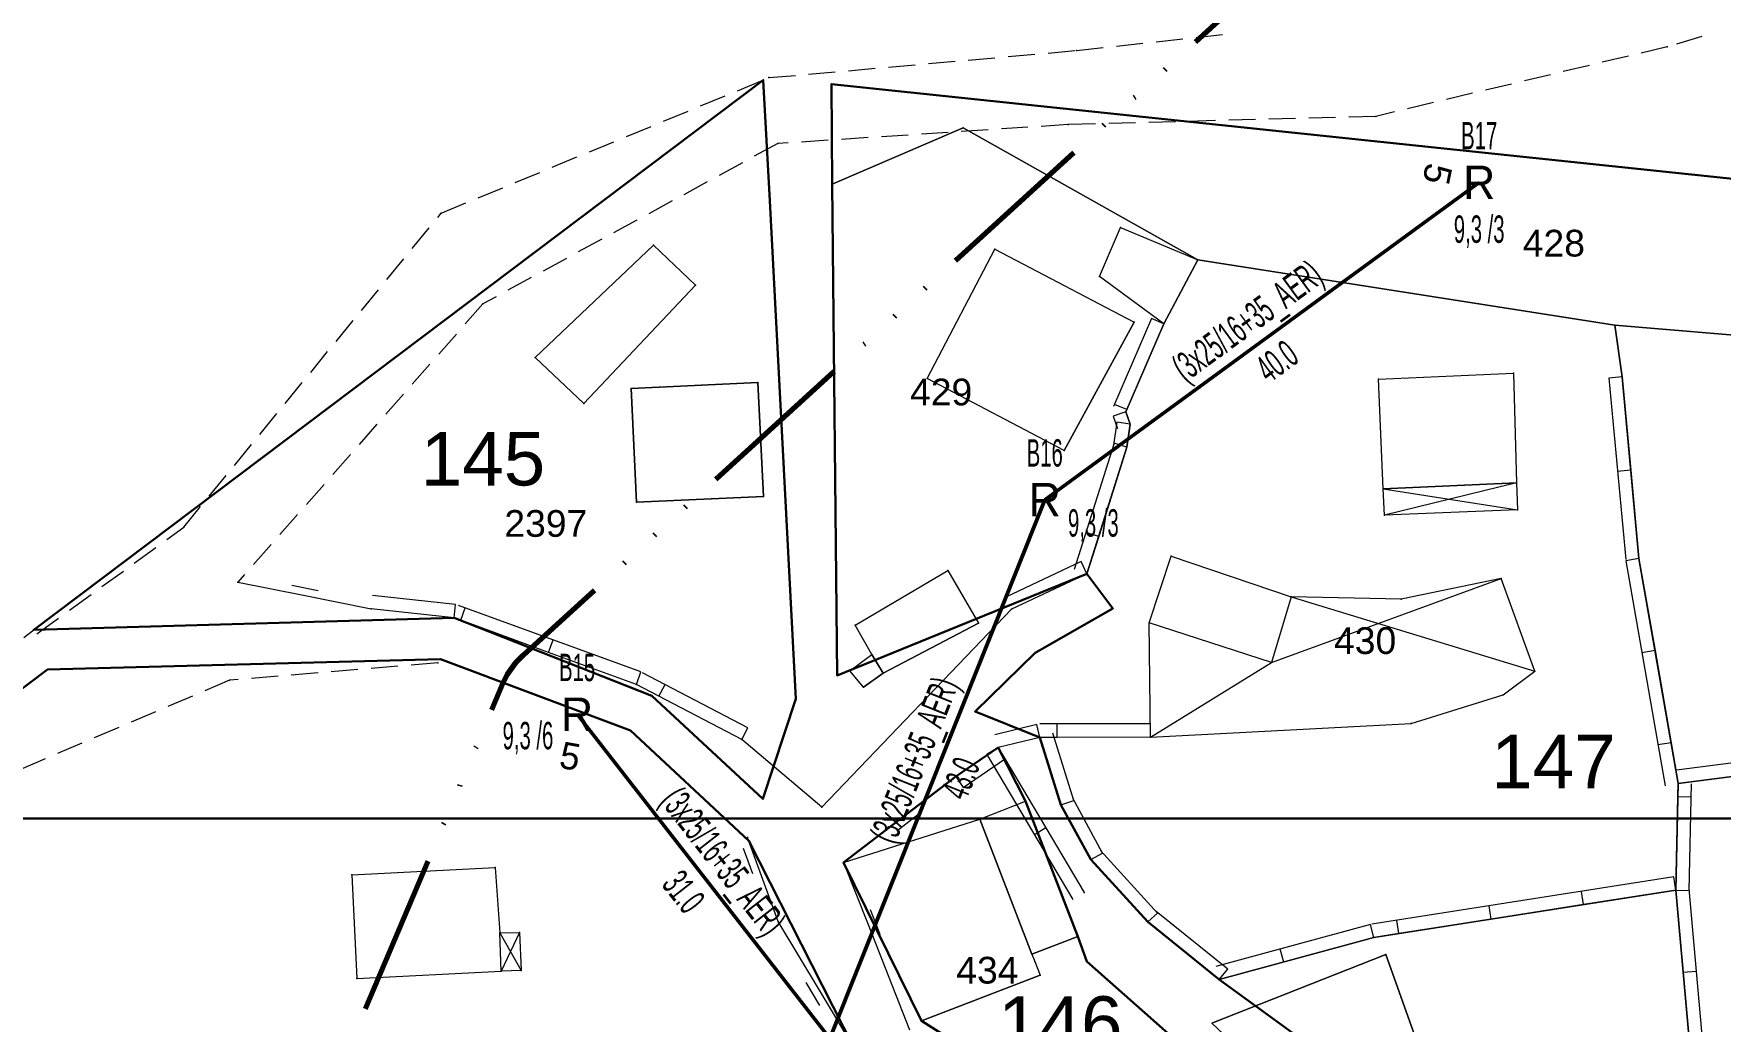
# Model space of a CAD drawing. Header units: millimetres. Extents: x 615240 to 617330, y 4151758 to 4153557.
# Drawn here: x 615449.5 to 615575.8, y 4152642.3 to 4152716.2 of the extents above; entities that cross this region are included whole.
import ezdxf
from ezdxf.enums import TextEntityAlignment as Align
from ezdxf.xclip import XClip

# ---------------------------------------------------------------- set-up
doc = ezdxf.new("R2010")
doc.units = ezdxf.units.MM
doc.header["$XCLIPFRAME"] = 2
doc.linetypes.add('ACAD_ISO14W100', pattern=[24, 12, -3, 0, -3, 0, -3, 0, -3])
for name, color, linetype, lineweight in [('02_ADA_ALN_YENI', 7, 'Continuous', 30), ('02_ADA_NO_YENI', 18, 'Continuous', 0), ('03_PARSEL_ALN_ESKI', 18, 'Continuous', 0), ('03_PARSEL_ALN_YENI', 171, 'Continuous', 0), ('03_PARSEL_NO_ESKI', 5, 'Continuous', 0), ('03_PARSEL_SNR_YENI', 5, 'Continuous', 0), ('04_YAPI_ALN_TSCLSIZ', 18, 'Continuous', 0), ('04_YAPI_SNR_TSCL', 232, 'Continuous', 0), ('04_YAPI_SNR_TSCLSZ', 77, 'Continuous', 0), ('06_DETAY_SNR_KROKI', 4, 'Continuous', 0), ('06_DETAY_SNR_PAFTA', 26, 'Continuous', 0), ('07_SNRTIP_GECERLI', 30, 'Continuous', 0), ('07_SNRTIP_SABIT', 18, 'Continuous', 0), ('DIREK_AG_MEVCUT', 3, 'Continuous', 25), ('HAT_AG_HAVAI_MEVCUT', 82, 'Continuous', 50), ('NOKTA_DETAY_YENI', 171, 'Continuous', 0), ('NOKTA_PARSEL_ESKI', 6, 'Continuous', 0), ('NOKTA_PARSEL_YENI', 30, 'Continuous', 0), ('NOKTA_YAPI_TSCL', 232, 'Continuous', 0), ('NOKTA_YAPI_TSCLSIZ', 77, 'Continuous', 0), ('TRAFO_BOLGE_TUM', 254, 'ACAD_ISO14W100', 70)]:
    doc.layers.add(name, color=color, linetype=linetype, lineweight=lineweight)
doc.layers.add('ANTET', color=7, linetype='Continuous')
doc.styles.add('Direk', font='B_CAD')
doc.styles.get("Standard").update_dxf_attribs({"font": 'Arial'})

# ---------------------------------------------------------------- blocks, each defined once
blk = doc.blocks.new('fggg')
at = {"layer": '02_ADA_ALN_YENI', "color": 252}
for points in [[(615504.6, 4152703.74, 0), (615506.57, 4152666.46, 0), (615504.09, 4152658.97, 0), (615495.77, 4152666.68, 0), (615480.97, 4152672.52, 0), (615449.49, 4152671.63, 0), (615504.12, 4152712.78, 0), (615504.6, 4152703.74, 0)], [(615523.76, 4152658.81, 0), (615527.67, 4152648.67, 0), (615528.34, 4152646.8, 0), (615546.59, 4152630.65, 0), (615536.41, 4152629.38, 0), (615515.96, 4152642.35, 0), (615510.14, 4152654.22, 0), (615518.53, 4152660.65, 0), (615521.71, 4152662.81, 0), (615523.76, 4152658.81, 0)]]:
    blk.add_polyline3d(points, close=True, dxfattribs=at)
for points in [[(615585.2, 4152630.28, 0), (615575.47, 4152626.3, 0), (615567.92, 4152627.55, 0), (615555.18, 4152628.96, 0), (615549.8, 4152637.06, 0), (615538.27, 4152645.45, 0), (615532.91, 4152649.76, 0), (615528.64, 4152654.44, 0), (615526.41, 4152658.54, 0), (615524.84, 4152663.58, 0), (615519.98, 4152665.51, 0), (615524.48, 4152669.9, 0), (615524.48, 4152669.9, 0), (615530.3, 4152673.23, 0), (615528.36, 4152675.83, 0), (615509.65, 4152668.21, 0), (615509.29, 4152704.99, 0), (615509.22, 4152712.48, 0), (615602.85, 4152702.63, 0)], [(615445.9, 4152580.08, 0), (615416.71, 4152626.53, 0), (615409.62, 4152637.83, 0), (615450.53, 4152668.65, 0), (615479.94, 4152669.43, 0), (615494.17, 4152664.08, 0), (615503.05, 4152655.84, 0), (615510.9, 4152640.37, 0), (615514.99, 4152635.88, 0), (615515.64, 4152634.44, 0), (615518.69, 4152630.49, 0), (615518.96, 4152628.11, 0), (615518.24, 4152624.51, 0), (615509.99, 4152617.25, 0), (615507.03, 4152613.75, 0), (615503.08, 4152606.42, 0), (615502.11, 4152602.86, 0), (615500.49, 4152595.98, 0), (615500.98, 4152592.3, 0), (615501.25, 4152590.13, 0), (615507.72, 4152578.45, 0)]]:
    blk.add_polyline3d(points, dxfattribs=at)
at = {"layer": '03_PARSEL_ALN_ESKI', "color": 252}
for p in [(615563.61, 4152700.57), (615517.74, 4152689.43), (615488.23, 4152679.59), (615549.48, 4152670.82), (615521.11, 4152647.03)]:
    blk.add_point(p, dxfattribs=at)
at = {"layer": '03_PARSEL_ALN_YENI', "color": 252}
for points in [[(615504.6, 4152703.74, 0), (615506.57, 4152666.46, 0), (615504.09, 4152658.97, 0), (615495.77, 4152666.68, 0), (615480.97, 4152672.52, 0), (615449.49, 4152671.63, 0), (615504.12, 4152712.78, 0), (615504.6, 4152703.74, 0)], [(615536.67, 4152699.32, 0), (615519.1, 4152709.2, 0), (615509.29, 4152704.99, 0), (615509.22, 4152712.48, 0), (615602.85, 4152702.63, 0), (615614.19, 4152694.8, 0), (615603.62, 4152691.45, 0), (615567.88, 4152694.42, 0), (615536.67, 4152699.32, 0)], [(615509.29, 4152704.99, 0), (615519.1, 4152709.2, 0), (615536.67, 4152699.32, 0), (615534.12, 4152694.53, 0), (615531.27, 4152687.95, 0), (615531.59, 4152687.02, 0), (615531.34, 4152685.3, 0), (615528.36, 4152675.83, 0), (615509.65, 4152668.21, 0), (615509.29, 4152704.99, 0)], [(615536.67, 4152699.32, 0), (615567.88, 4152694.42, 0), (615568.43, 4152690.56, 0), (615569.69, 4152676.97, 0), (615572.64, 4152660.13, 0), (615572.46, 4152652.15, 0), (615549.85, 4152648.6, 0), (615538.27, 4152645.45, 0), (615532.91, 4152649.76, 0), (615528.64, 4152654.44, 0), (615526.41, 4152658.54, 0), (615524.84, 4152663.58, 0), (615519.98, 4152665.51, 0), (615524.48, 4152669.9, 0), (615530.3, 4152673.23, 0), (615528.36, 4152675.83, 0), (615531.34, 4152685.3, 0), (615531.59, 4152687.02, 0), (615531.27, 4152687.95, 0), (615534.12, 4152694.53, 0), (615536.67, 4152699.32, 0)], [(615572.64, 4152660.13, 0), (615569.69, 4152676.97, 0), (615568.43, 4152690.56, 0), (615567.88, 4152694.42, 0), (615603.62, 4152691.45, 0), (615614.19, 4152694.8, 0), (615621.47, 4152689.77, 0), (615621.75, 4152674.85, 0), (615617.63, 4152669.97, 0), (615614.59, 4152666.39, 0), (615612.54, 4152663.24, 0), (615597.01, 4152663.19, 0), (615585.97, 4152661.84, 0), (615572.64, 4152660.13, 0)], [(615480.98, 4152602.88, 0), (615462.17, 4152620.82, 0), (615438.31, 4152629.65, 0), (615416.71, 4152626.53, 0), (615409.62, 4152637.83, 0), (615450.53, 4152668.65, 0), (615479.94, 4152669.43, 0), (615494.17, 4152664.08, 0), (615503.05, 4152655.84, 0), (615510.9, 4152640.37, 0), (615514.99, 4152635.88, 0), (615515.64, 4152634.44, 0), (615518.69, 4152630.49, 0), (615518.96, 4152628.11, 0), (615518.24, 4152624.51, 0), (615509.99, 4152617.25, 0), (615507.03, 4152613.75, 0), (615503.08, 4152606.42, 0), (615502.11, 4152602.86, 0), (615480.98, 4152602.88, 0)], [(615521.71, 4152662.81, 0), (615523.76, 4152658.81, 0), (615527.67, 4152648.67, 0), (615528.34, 4152646.8, 0), (615546.59, 4152630.65, 0), (615536.41, 4152629.38, 0), (615515.96, 4152642.35, 0), (615510.14, 4152654.22, 0), (615518.53, 4152660.65, 0), (615521.71, 4152662.81, 0)], [(615585.97, 4152661.84, 0), (615597.01, 4152663.19, 0), (615612.54, 4152663.24, 0), (615605.12, 4152641.38, 0), (615602.57, 4152637.53, 0), (615591.96, 4152635.16, 0), (615585.2, 4152630.28, 0), (615575.47, 4152626.3, 0), (615573.64, 4152639.03, 0), (615572.46, 4152652.15, 0), (615572.64, 4152660.13, 0), (615585.97, 4152661.84, 0)], [(615572.46, 4152652.15, 0), (615573.64, 4152639.03, 0), (615575.47, 4152626.3, 0), (615567.92, 4152627.55, 0), (615555.18, 4152628.96, 0), (615549.8, 4152637.06, 0), (615538.27, 4152645.45, 0), (615549.85, 4152648.6, 0), (615572.46, 4152652.15, 0)]]:
    blk.add_polyline3d(points, close=True, dxfattribs=at)
at = {"layer": '03_PARSEL_SNR_YENI', "color": 252}
for p, q in [((615533.2, 4152694.93, 0.95), (615530.35, 4152688.34, 0.95)), ((615534.12, 4152694.53, 0.95), (615531.34, 4152688.11, 0.95)), ((615534.12, 4152694.53, 0.95), (615533.2, 4152694.93, 0.95)), ((615568.43, 4152690.56, 0.95), (615567.43, 4152690.46, 0.95)), ((615567.43, 4152690.46, 0.95), (615568.7, 4152676.88, 0.95)), ((615568.43, 4152690.56, 0.95), (615569.08, 4152683.59, 0.95)), ((615531.27, 4152687.95, 0.95), (615530.32, 4152687.63, 0.95)), ((615531.34, 4152688.11, 0.95), (615530.42, 4152688.5, 0.95)), ((615531.34, 4152688.11, 0.95), (615531.27, 4152687.95, 0.95)), ((615531.27, 4152687.95, 0.95), (615531.59, 4152687.02, 0.95)), ((615530.32, 4152687.63, 0.95), (615530.64, 4152686.7, 0.95)), ((615530.6, 4152687.16, 0.95), (615530.35, 4152685.44, 0.95)), ((615531.59, 4152687.02, 0.95), (615530.6, 4152687.16, 0.95)), ((615531.59, 4152687.02, 0.95), (615531.34, 4152685.3, 0.95)), ((615530.39, 4152685.6, 0.95), (615527.41, 4152676.14, 0.95)), ((615531.34, 4152685.3, 0.95), (615529.24, 4152678.62, 0.95)), ((615531.34, 4152685.3, 0.95), (615530.39, 4152685.6, 0.95)), ((615569.08, 4152683.59, 0.95), (615568.08, 4152683.49, 0.95)), ((615569.08, 4152683.59, 0.95), (615569.69, 4152676.97, 0.95)), ((615529.24, 4152678.62, 0.95), (615528.28, 4152678.92, 0.95)), ((615529.24, 4152678.62, 0.95), (615528.36, 4152675.83, 0.95)), ((615569.69, 4152676.97, 0.95), (615568.71, 4152676.8, 0.95)), ((615568.71, 4152676.8, 0.95), (615571.65, 4152659.96, 0.95)), ((615569.69, 4152676.97, 0.95), (615570.9, 4152670.07, 0.95)), ((615570.9, 4152670.07, 0.95), (615569.91, 4152669.9, 0.95)), ((615570.9, 4152670.07, 0.95), (615572.1, 4152663.18, 0.95)), ((615527.37, 4152658.84, 0.95), (615525.8, 4152663.88, 0.95)), ((615518.53, 4152660.65, 0.95), (615521.71, 4152662.81, 0.95)), ((615526.41, 4152658.54, 0.95), (615524.84, 4152663.58, 0.95)), ((615572.1, 4152663.18, 0.95), (615571.12, 4152663.01, 0.95)), ((615572.1, 4152663.18, 0.95), (615572.64, 4152660.13, 0.95)), ((615585.84, 4152662.83, 0.95), (615572.51, 4152661.13, 0.95)), ((615519.09, 4152659.82, 0.95), (615522.27, 4152661.99, 0.95)), ((615518.53, 4152660.65, 0.95), (615514.56, 4152657.61, 0.95)), ((615518.53, 4152660.65, 0.95), (615519.09, 4152659.82, 0.95)), ((615572.61, 4152659.14, 0.95), (615572.64, 4152660.13, 0.95)), ((615579.03, 4152660.95, 0.95), (615572.64, 4152660.13, 0.95)), ((615573.46, 4152652.12, 0.95), (615573.64, 4152660.11, 0.95)), ((615526.41, 4152658.54, 0.95), (615527.37, 4152658.84, 0.95)), ((615529.52, 4152654.92, 0.95), (615527.29, 4152659.02, 0.95)), ((615572.46, 4152652.15, 0.95), (615572.61, 4152659.14, 0.95)), ((615572.61, 4152659.14, 0.95), (615573.61, 4152659.12, 0.95)), ((615514.56, 4152657.61, 0.95), (615510.14, 4152654.22, 0.95)), ((615515.7, 4152657.77, 0.95), (615514.11, 4152656.55, 0.95)), ((615528.64, 4152654.44, 0.95), (615526.41, 4152658.54, 0.95)), ((615528.64, 4152654.44, 0.95), (615529.52, 4152654.92, 0.95)), ((615533.65, 4152650.43, 0.95), (615529.38, 4152655.12, 0.95)), ((615532.91, 4152649.76, 0.95), (615528.64, 4152654.44, 0.95)), ((615572.3, 4152653.13, 0.95), (615549.69, 4152649.59, 0.95)), ((615572.46, 4152652.15, 0.95), (615572.3, 4152653.13, 0.95)), ((615565.54, 4152651.06, 0.95), (615565.39, 4152652.05, 0.95)), ((615572.46, 4152652.15, 0.95), (615565.54, 4152651.06, 0.95)), ((615573.01, 4152646, 0.95), (615572.46, 4152652.15, 0.95)), ((615572.46, 4152652.15, 0.95), (615573.46, 4152652.12, 0.95)), ((615574.63, 4152639.12, 0.95), (615573.45, 4152652.24, 0.95)), ((615532.91, 4152649.76, 0.95), (615533.65, 4152650.43, 0.95)), ((615538.9, 4152646.23, 0.95), (615533.54, 4152650.54, 0.95)), ((615551.71, 4152648.89, 0.95), (615551.56, 4152649.88, 0.95)), ((615558.63, 4152649.98, 0.95), (615551.71, 4152648.89, 0.95)), ((615558.63, 4152649.98, 0.95), (615558.47, 4152650.97, 0.95)), ((615565.54, 4152651.06, 0.95), (615558.63, 4152649.98, 0.95)), ((615538.27, 4152645.45, 0.95), (615532.91, 4152649.76, 0.95)), ((615549.58, 4152649.57, 0.95), (615538.01, 4152646.42, 0.95)), ((615549.85, 4152648.6, 0.95), (615549.58, 4152649.57, 0.95)), ((615551.71, 4152648.89, 0.95), (615549.85, 4152648.6, 0.95)), ((615543.09, 4152646.76, 0.95), (615542.83, 4152647.73, 0.95)), ((615549.85, 4152648.6, 0.95), (615543.09, 4152646.76, 0.95)), ((615543.09, 4152646.76, 0.95), (615538.27, 4152645.45, 0.95)), ((615538.27, 4152645.45, 0.95), (615538.9, 4152646.23, 0.95)), ((615573.01, 4152646, 0.95), (615574.01, 4152646.09, 0.95)), ((615573.64, 4152639.03, 0.95), (615573.01, 4152646, 0.95))]:
    blk.add_line(p, q, dxfattribs=at)
for p in [(615534.12, 4152694.53, 672.72), (615568.43, 4152690.56, 672.88), (615531.27, 4152687.95, 671.19), (615531.27, 4152687.95, 671.19), (615531.59, 4152687.02, 670.93), (615531.59, 4152687.02, 670.93), (615531.34, 4152685.3, 670.65), (615531.34, 4152685.3, 670.65), (615569.69, 4152676.97, 669.41), (615569.69, 4152676.97, 669.41), (615528.36, 4152675.83, 669.5), (615521.71, 4152662.81, 666.91), (615524.84, 4152663.58, 666.06), (615518.53, 4152660.65, 663.17), (615518.53, 4152660.65, 667.69), (615572.64, 4152660.13, 664.29), (615572.64, 4152660.13, 664.29), (615572.64, 4152660.13, 664.29), (615526.41, 4152658.54, 664.9), (615526.41, 4152658.54, 664.9), (615510.14, 4152654.22, 667.43), (615528.64, 4152654.44, 663.43), (615528.64, 4152654.44, 663.43), (615572.46, 4152652.15, 661.47), (615572.46, 4152652.15, 661.47), (615572.46, 4152652.15, 661.47), (615532.91, 4152649.76, 663.38), (615532.91, 4152649.76, 663.38), (615549.85, 4152648.6, 663.34), (615549.85, 4152648.6, 663.34), (615538.27, 4152645.45, 662.84), (615538.27, 4152645.45, 662.84)]:
    blk.add_point(p, dxfattribs=at)
at = {"layer": '04_YAPI_ALN_TSCLSIZ', "color": 252}
for points in [[(615529.3, 4152698.07, 0), (615530.87, 4152701.74, 0), (615536.67, 4152699.32, 0), (615534.12, 4152694.53, 0), (615529.3, 4152698.07, 0)], [(615499.05, 4152697.43, 0), (615490.68, 4152688.56, 0), (615487.03, 4152692.01, 0), (615495.89, 4152700.42, 0), (615499.05, 4152697.43, 0)], [(615526.66, 4152685.06, 0), (615516.39, 4152690.45, 0), (615521.47, 4152700.13, 0), (615531.9, 4152694.66, 0), (615526.66, 4152685.06, 0)], [(615550.18, 4152690.4, 0), (615560.3, 4152690.85, 0), (615560.52, 4152682.62, 0), (615550.55, 4152682.17, 0), (615550.18, 4152690.4, 0)], [(615503.72, 4152690.13, 0), (615504.13, 4152681.6, 0), (615494.62, 4152681.19, 0), (615494.22, 4152689.68, 0), (615503.72, 4152690.13, 0)], [(615542.19, 4152669.18, 0), (615533.01, 4152672.14, 0), (615534.66, 4152677.15, 0), (615543.64, 4152674.1, 0), (615542.19, 4152669.18, 0)], [(615520.25, 4152672.13, 0), (615513.1, 4152668.38, 0), (615512.26, 4152669.79, 0), (615510.99, 4152671.98, 0), (615517.95, 4152676.06, 0), (615520.25, 4152672.13, 0)], [(615510.61, 4152668.55, 0), (615512.26, 4152669.79, 0), (615513.1, 4152668.38, 0), (615511.62, 4152667.34, 0), (615510.61, 4152668.55, 0)], [(615523.76, 4152658.81, 0), (615527.67, 4152648.67, 0), (615524.24, 4152647.35, 0), (615520.33, 4152657.46, 0), (615523.76, 4152658.81, 0)], [(615520.33, 4152657.46, 0), (615524.24, 4152647.35, 0), (615524.45, 4152646.81, 0), (615524.86, 4152645.79, 0), (615515.96, 4152642.35, 0), (615510.14, 4152654.22, 0), (615520.33, 4152657.46, 0)], [(615550.73, 4152647.32, 0), (615553.17, 4152640.53, 0), (615544.02, 4152636.23, 0), (615537.7, 4152642.19, 0), (615550.73, 4152647.32, 0)]]:
    blk.add_polyline3d(points, close=True, dxfattribs=at)
at = {"layer": '04_YAPI_SNR_TSCL', "color": 252}
for p, q in [((615473.3, 4152653.3, 667.66), (615484.04, 4152653.83, 668.26)), ((615484.04, 4152653.83, 668.26), (615484.39, 4152648.94, 667.54)), ((615473.3, 4152653.3, 667.66), (615473.68, 4152645.53, 665.34)), ((615484.5, 4152646.07, 665.43), (615484.39, 4152648.94, 667.54)), ((615473.68, 4152645.53, 665.34), (615484.5, 4152646.07, 665.43))]:
    blk.add_line(p, q, dxfattribs=at)
at = {"layer": '04_YAPI_SNR_TSCLSZ', "color": 252}
for p, q in [((615529.3, 4152698.07, 672.37), (615530.87, 4152701.74, 675.76)), ((615530.87, 4152701.74, 675.76), (615536.67, 4152699.32, 675.4)), ((615487.03, 4152692.01, 675.37), (615495.89, 4152700.42, 680.17)), ((615499.05, 4152697.43, 669.74), (615495.89, 4152700.42, 680.17)), ((615516.39, 4152690.45, 672.79), (615521.47, 4152700.13, 669.51)), ((615521.47, 4152700.13, 669.51), (615531.9, 4152694.66, 672.43)), ((615536.67, 4152699.32, 675.4), (615534.12, 4152694.53, 672.23)), ((615534.12, 4152694.53, 672.23), (615529.3, 4152698.07, 672.37)), ((615490.68, 4152688.56, 675.46), (615499.05, 4152697.43, 669.74)), ((615526.66, 4152685.06, 671.89), (615531.9, 4152694.66, 672.43)), ((615487.03, 4152692.01, 675.37), (615490.68, 4152688.56, 675.46)), ((615526.66, 4152685.06, 671.89), (615516.39, 4152690.45, 672.79)), ((615550.18, 4152690.4, 668.35), (615560.3, 4152690.85, 676.84)), ((615550.55, 4152682.17, 676.48), (615550.18, 4152690.4, 668.35)), ((615560.3, 4152690.85, 676.84), (615560.52, 4152682.62, 675.55)), ((615503.72, 4152690.13, 673.1), (615494.22, 4152689.68, 669.4)), ((615494.22, 4152689.68, 669.4), (615494.62, 4152681.19, 673.59)), ((615504.13, 4152681.6, 673.55), (615503.72, 4152690.13, 673.1)), ((615494.62, 4152681.19, 673.59), (615504.13, 4152681.6, 673.55)), ((615550.55, 4152682.17, 676.48), (615560.52, 4152682.62, 675.55)), ((615550.55, 4152682.17, 676.48), (615560.6, 4152680.62, 675.11)), ((615550.63, 4152680.22, 676.08), (615550.55, 4152682.17, 676.48)), ((615560.52, 4152682.62, 675.55), (615550.63, 4152680.22, 676.08)), ((615560.52, 4152682.62, 675.55), (615560.6, 4152680.62, 675.11)), ((615560.6, 4152680.62, 675.11), (615550.63, 4152680.22, 676.08)), ((615533.01, 4152672.14, 670.39), (615534.66, 4152677.15, 672.06)), ((615534.66, 4152677.15, 672.06), (615543.64, 4152674.1, 671.4)), ((615510.99, 4152671.98, 669.91), (615517.95, 4152676.06, 667.71)), ((615517.95, 4152676.06, 667.71), (615520.25, 4152672.13, 670.4)), ((615542.19, 4152669.18, 669.29), (615559.38, 4152675.47, 672.44)), ((615559.38, 4152675.47, 672.44), (615551.88, 4152673.92, 672.79)), ((615561.89, 4152668.53, 666.6), (615559.38, 4152675.47, 672.44)), ((615543.64, 4152674.1, 671.4), (615542.19, 4152669.18, 669.29)), ((615551.88, 4152673.92, 672.79), (615543.64, 4152674.1, 671.4)), ((615543.64, 4152674.1, 671.4), (615561.89, 4152668.53, 666.6)), ((615512.26, 4152669.79, 670.03), (615510.99, 4152671.98, 669.91)), ((615513.1, 4152668.38, 669.1), (615520.25, 4152672.13, 670.4)), ((615542.19, 4152669.18, 669.29), (615533.01, 4152672.14, 670.39)), ((615533.12, 4152663.6, 666.4), (615533.01, 4152672.14, 670.39)), ((615510.61, 4152668.55, 668.86), (615512.26, 4152669.79, 670.03)), ((615512.26, 4152669.79, 670.03), (615513.1, 4152668.38, 669.1)), ((615533.12, 4152663.6, 666.4), (615542.19, 4152669.18, 669.29)), ((615511.62, 4152667.34, 669.17), (615510.61, 4152668.55, 668.86)), ((615511.62, 4152667.34, 669.17), (615513.1, 4152668.38, 669.1)), ((615559.53, 4152666.75, 666.56), (615561.89, 4152668.53, 666.6)), ((615552.64, 4152664.62, 668.64), (615559.53, 4152666.75, 666.56)), ((615533.12, 4152663.6, 666.4), (615552.64, 4152664.62, 668.64)), ((615520.33, 4152657.46, 669.3), (615523.76, 4152658.81, 667.17)), ((615527.67, 4152648.67, 664.25), (615523.76, 4152658.81, 667.17)), ((615510.14, 4152654.22, 667.43), (615520.33, 4152657.46, 669.3)), ((615520.33, 4152657.46, 669.3), (615524.24, 4152647.35, 666.58)), ((615515.96, 4152642.35, 665.26), (615510.14, 4152654.22, 667.43)), ((615484.39, 4152648.94, 667.54), (615485.86, 4152648.97, 666.01)), ((615484.39, 4152648.94, 667.54), (615485.98, 4152646.13, 665.99)), ((615485.86, 4152648.97, 666.01), (615484.5, 4152646.07, 665.43)), ((615485.86, 4152648.97, 666.01), (615485.98, 4152646.13, 665.99)), ((615524.24, 4152647.35, 666.58), (615527.67, 4152648.67, 664.25)), ((615524.24, 4152647.35, 666.58), (615524.45, 4152646.81, 665.08)), ((615485.98, 4152646.13, 665.99), (615484.5, 4152646.07, 665.43)), ((615524.45, 4152646.81, 665.08), (615524.86, 4152645.79, 668.24)), ((615550.73, 4152647.32, 661.98), (615537.7, 4152642.19, 663.02)), ((615553.17, 4152640.53, 660.69), (615550.73, 4152647.32, 661.98)), ((615515.96, 4152642.35, 665.26), (615524.86, 4152645.79, 668.24))]:
    blk.add_line(p, q, dxfattribs=at)
at = {"layer": '06_DETAY_SNR_KROKI', "color": 252}
for p, q in [((615527.93, 4152676.74, 0.95), (615522.28, 4152674.07, 0.95)), ((615528.36, 4152675.83, 0.95), (615527.93, 4152676.74, 0.95)), ((615464.78, 4152675.19, 0.95), (615469.68, 4152674.21, 0.95)), ((615528.36, 4152675.83, 0.95), (615522.71, 4152673.17, 0.95)), ((615468.81, 4152674.96, 0.95), (615470.78, 4152674.57, 0.95)), ((615469.68, 4152674.21, 0.95), (615474.76, 4152673.2, 0.95)), ((615481.08, 4152673.52, 0.95), (615474.87, 4152674.2, 0.95)), ((615480.97, 4152672.52, 0.95), (615474.76, 4152673.2, 0.95)), ((615480.97, 4152672.52, 0.95), (615481.08, 4152673.52, 0.95)), ((615494.96, 4152668.48, 0.95), (615481.31, 4152673.46, 0.95)), ((615481.47, 4152672.34, 0.95), (615481.81, 4152673.28, 0.95)), ((615522.71, 4152673.17, 669.05), (615508.51, 4152658.36, 669.81)), ((615481.47, 4152672.34, 0.95), (615480.97, 4152672.52, 0.95)), ((615488.04, 4152669.94, 0.95), (615481.47, 4152672.34, 0.95)), ((615488.04, 4152669.94, 0.95), (615488.39, 4152670.88, 0.95)), ((615494.62, 4152667.54, 0.95), (615488.04, 4152669.94, 0.95)), ((615494.62, 4152667.54, 0.95), (615494.96, 4152668.48, 0.95)), ((615502.97, 4152664.3, 0.95), (615495.08, 4152668.42, 0.95)), ((615496.31, 4152666.66, 0.95), (615494.62, 4152667.54, 0.95)), ((615496.31, 4152666.66, 0.95), (615496.77, 4152667.54, 0.95)), ((615502.51, 4152663.41, 0.95), (615496.31, 4152666.66, 0.95)), ((615502.51, 4152663.41, 0.95), (615502.97, 4152664.3, 0.95)), ((615524.61, 4152664.55, 0.95), (615521.47, 4152663.78, 0.95)), ((615524.84, 4152663.58, 0.95), (615524.61, 4152664.55, 0.95)), ((615533.12, 4152664.6, 0.95), (615524.84, 4152664.58, 0.95)), ((615526.12, 4152663.58, 0.95), (615526.12, 4152664.58, 0.95)), ((615533.12, 4152663.6, 0.95), (615533.12, 4152664.6, 0.95)), ((615508.51, 4152658.36, 669.05), (615502.51, 4152663.41, 669.81)), ((615521.71, 4152662.81, 0.95), (615520.85, 4152662.3, 0.95)), ((615524.84, 4152663.58, 0.95), (615521.71, 4152662.81, 0.95)), ((615521.71, 4152662.81, 0.95), (615525.28, 4152656.8, 0.95)), ((615526.12, 4152663.58, 0.95), (615524.84, 4152663.58, 0.95)), ((615533.12, 4152663.6, 0.95), (615526.12, 4152663.58, 0.95)), ((615520.85, 4152662.3, 0.95), (615527.3, 4152651.44, 0.95)), ((615525.28, 4152656.8, 0.95), (615524.42, 4152656.28, 0.95)), ((615525.28, 4152656.8, 0.95), (615528.16, 4152651.96, 0.95)), ((615503.34, 4152653.37, 0.95), (615502.65, 4152655.25, 0.95)), ((615503.52, 4152654.5, 0.95), (615502.95, 4152656.09, 0.95)), ((615505.23, 4152649.8, 0.95), (615503.52, 4152654.5, 0.95)), ((615510.14, 4152654.22, 0.95), (615511.97, 4152649.56, 0.95)), ((615512.13, 4152650.7, 0.95), (615512.86, 4152648.84, 0.95)), ((615508.32, 4152644.65, 0.95), (615505.23, 4152649.8, 0.95)), ((615511.97, 4152649.56, 0.95), (615515.06, 4152641.69, 0.95)), ((615508.36, 4152643.51, 0.95), (615507.33, 4152645.22, 0.95)), ((615510.9, 4152640.37, 0.95), (615508.32, 4152644.65, 0.95))]:
    blk.add_line(p, q, dxfattribs=at)
for p in [(615464.78, 4152675.19, 675.98), (615528.36, 4152675.83, 669.5), (615474.76, 4152673.2, 674.76), (615474.76, 4152673.2, 674.76), (615522.71, 4152673.17, 669.05), (615480.97, 4152672.52, 673.84), (615480.97, 4152672.52, 673.84), (615494.62, 4152667.54, 671.81), (615494.62, 4152667.54, 671.81), (615502.51, 4152663.41, 669.81), (615521.71, 4152662.81, 666.91), (615521.71, 4152662.81, 666.91), (615524.84, 4152663.58, 666.06), (615524.84, 4152663.58, 666.06), (615533.12, 4152663.6, 667.37), (615502.95, 4152656.09, 669.83), (615510.14, 4152654.22, 667.43), (615528.16, 4152651.96, 663.17), (615505.23, 4152649.8, 667.42), (615505.23, 4152649.8, 667.42)]:
    blk.add_point(p, dxfattribs=at)
at = {"layer": '06_DETAY_SNR_PAFTA', "color": 252}
for p, q in [((615533.55, 4152715.64, 0.95), (615535.53, 4152715.86, 0.95)), ((615536.53, 4152715.97, 0.95), (615538.52, 4152716.19, 0.95)), ((615574.41, 4152716.05, 0.95), (615572.5, 4152715.47, 0.95)), ((615519.47, 4152714.27, 0.95), (615521.47, 4152714.45, 0.95)), ((615522.46, 4152714.54, 0.95), (615524.46, 4152714.71, 0.95)), ((615525.45, 4152714.8, 0.95), (615527.44, 4152714.98, 0.95)), ((615527.58, 4152714.99, 0.95), (615529.57, 4152715.21, 0.95)), ((615530.56, 4152715.32, 0.95), (615532.55, 4152715.54, 0.95)), ((615568.9, 4152714.57, 0.95), (615566.95, 4152714.11, 0.95)), ((615571.82, 4152715.27, 0.95), (615569.87, 4152714.8, 0.95)), ((615504.53, 4152712.96, 0.95), (615506.53, 4152713.13, 0.95)), ((615507.52, 4152713.22, 0.95), (615509.51, 4152713.4, 0.95)), ((615510.51, 4152713.48, 0.95), (615512.5, 4152713.66, 0.95)), ((615513.5, 4152713.75, 0.95), (615515.49, 4152713.92, 0.95)), ((615516.49, 4152714.01, 0.95), (615518.48, 4152714.19, 0.95)), ((615563.06, 4152713.18, 0.95), (615561.12, 4152712.71, 0.95)), ((615565.98, 4152713.87, 0.95), (615564.03, 4152713.41, 0.95)), ((615502.18, 4152711.98, 0.95), (615504.03, 4152712.75, 0.95)), ((615557.23, 4152711.79, 0.95), (615555.28, 4152711.32, 0.95)), ((615560.14, 4152712.48, 0.95), (615558.2, 4152712.02, 0.95)), ((615499.41, 4152710.84, 0.95), (615501.26, 4152711.6, 0.95)), ((615554.31, 4152711.09, 0.95), (615552.36, 4152710.63, 0.95)), ((615493.87, 4152708.55, 0.95), (615495.72, 4152709.31, 0.95)), ((615496.64, 4152709.69, 0.95), (615498.49, 4152710.46, 0.95)), ((615523.94, 4152709.25, 0.95), (615521.95, 4152709.12, 0.95)), ((615526.94, 4152709.44, 0.95), (615524.94, 4152709.31, 0.95)), ((615528.99, 4152709.5, 0.95), (615526.99, 4152709.44, 0.95)), ((615531.99, 4152709.58, 0.95), (615529.99, 4152709.52, 0.95)), ((615534.99, 4152709.66, 0.95), (615532.99, 4152709.6, 0.95)), ((615537.98, 4152709.74, 0.95), (615535.99, 4152709.68, 0.95)), ((615540.98, 4152709.82, 0.95), (615538.98, 4152709.77, 0.95)), ((615543.98, 4152709.9, 0.95), (615541.98, 4152709.85, 0.95)), ((615546.98, 4152709.98, 0.95), (615544.98, 4152709.93, 0.95)), ((615549.98, 4152710.06, 0.95), (615547.98, 4152710.01, 0.95)), ((615551.39, 4152710.4, 0.95), (615549.98, 4152710.06, 0.95)), ((615491.1, 4152707.4, 0.95), (615492.94, 4152708.16, 0.95)), ((615505.2, 4152708.03, 0.95), (615503.45, 4152707.07, 0.95)), ((615505.98, 4152708.08, 0.95), (615505.2, 4152708.03, 0.95)), ((615508.98, 4152708.27, 0.95), (615506.98, 4152708.14, 0.95)), ((615511.97, 4152708.47, 0.95), (615509.97, 4152708.34, 0.95)), ((615514.96, 4152708.66, 0.95), (615512.97, 4152708.53, 0.95)), ((615517.96, 4152708.86, 0.95), (615515.96, 4152708.73, 0.95)), ((615520.95, 4152709.05, 0.95), (615518.95, 4152708.92, 0.95)), ((615488.32, 4152706.25, 0.95), (615490.17, 4152707.02, 0.95)), ((615485.55, 4152705.11, 0.95), (615487.4, 4152705.87, 0.95)), ((615502.57, 4152706.59, 0.95), (615500.81, 4152705.64, 0.95)), ((615482.78, 4152703.96, 0.95), (615484.63, 4152704.72, 0.95)), ((615499.93, 4152705.16, 0.95), (615498.17, 4152704.2, 0.95)), ((615480.01, 4152702.81, 0.95), (615481.85, 4152703.58, 0.95)), ((615497.3, 4152703.73, 0.95), (615495.54, 4152702.77, 0.95)), ((615477.84, 4152700.18, 0.95), (615479.11, 4152701.72, 0.95)), ((615479.75, 4152702.5, 0.95), (615480.01, 4152702.81, 0.95)), ((615494.66, 4152702.29, 0.95), (615492.9, 4152701.34, 0.95)), ((615492.02, 4152700.86, 0.95), (615490.27, 4152699.91, 0.95)), ((615475.94, 4152697.86, 0.95), (615477.21, 4152699.4, 0.95)), ((615489.39, 4152699.43, 0.95), (615487.63, 4152698.47, 0.95)), ((615486.75, 4152697.99, 0.95), (615485, 4152697.04, 0.95)), ((615474.04, 4152695.54, 0.95), (615475.31, 4152697.08, 0.95)), ((615483.12, 4152696.02, 0.95), (615481.8, 4152694.52, 0.95)), ((615484.12, 4152696.56, 0.95), (615483.12, 4152696.02, 0.95)), ((615472.14, 4152693.22, 0.95), (615473.41, 4152694.77, 0.95)), ((615481.14, 4152693.77, 0.95), (615479.82, 4152692.27, 0.95)), ((615470.24, 4152690.9, 0.95), (615471.5, 4152692.45, 0.95)), ((615479.16, 4152691.52, 0.95), (615477.84, 4152690.02, 0.95)), ((615468.33, 4152688.58, 0.95), (615469.6, 4152690.13, 0.95)), ((615477.18, 4152689.27, 0.95), (615475.86, 4152687.77, 0.95)), ((615466.43, 4152686.26, 0.95), (615467.7, 4152687.81, 0.95)), ((615475.19, 4152687.02, 0.95), (615473.87, 4152685.51, 0.95)), ((615464.53, 4152683.94, 0.95), (615465.8, 4152685.49, 0.95)), ((615473.21, 4152684.76, 0.95), (615471.89, 4152683.26, 0.95)), ((615462.63, 4152681.62, 0.95), (615463.89, 4152683.17, 0.95)), ((615471.23, 4152682.51, 0.95), (615469.91, 4152681.01, 0.95)), ((615460.72, 4152679.3, 0.95), (615461.99, 4152680.85, 0.95)), ((615469.25, 4152680.26, 0.95), (615467.93, 4152678.76, 0.95)), ((615459.45, 4152678.38, 0.95), (615460.72, 4152679.3, 0.95)), ((615457.02, 4152676.62, 0.95), (615458.64, 4152677.79, 0.95)), ((615467.26, 4152678.01, 0.95), (615465.94, 4152676.51, 0.95)), ((615454.59, 4152674.86, 0.95), (615456.21, 4152676.03, 0.95)), ((615465.28, 4152675.76, 0.95), (615464.78, 4152675.19, 0.95)), ((615452.16, 4152673.1, 0.95), (615453.78, 4152674.27, 0.95)), ((615448.74, 4152671.06, 0.95), (615449.49, 4152671.63, 0.95)), ((615449.73, 4152671.34, 0.95), (615451.35, 4152672.51, 0.95)), ((615476.76, 4152668.91, 0.95), (615474.76, 4152668.74, 0.95)), ((615479.74, 4152669.16, 0.95), (615477.75, 4152668.99, 0.95)), ((615464.14, 4152667.85, 0.95), (615462.3, 4152667.07, 0.95)), ((615464.8, 4152667.91, 0.95), (615464.14, 4152667.85, 0.95)), ((615467.79, 4152668.16, 0.95), (615465.79, 4152667.99, 0.95)), ((615470.78, 4152668.41, 0.95), (615468.78, 4152668.24, 0.95)), ((615473.77, 4152668.66, 0.95), (615471.77, 4152668.49, 0.95)), ((615461.38, 4152666.67, 0.95), (615459.54, 4152665.89, 0.95)), ((615458.62, 4152665.5, 0.95), (615456.78, 4152664.71, 0.95)), ((615455.86, 4152664.32, 0.95), (615454.02, 4152663.54, 0.95)), ((615453.1, 4152663.14, 0.95), (615451.26, 4152662.36, 0.95)), ((615450.34, 4152661.97, 0.95), (615448.5, 4152661.18, 0.95))]:
    blk.add_line(p, q, dxfattribs=at)
for p in [(615527.58, 4152714.99, 676.59), (615527.58, 4152714.99, 676.59), (615571.82, 4152715.27, 682.32), (615571.82, 4152715.27, 682.32), (615504.53, 4152712.96, 675.61), (615504.53, 4152712.96, 675.61), (615526.94, 4152709.44, 676.35), (615526.94, 4152709.44, 676.35), (615549.98, 4152710.06, 679.44), (615549.98, 4152710.06, 679.44), (615505.2, 4152708.03, 675.47), (615505.2, 4152708.03, 675.47), (615480.01, 4152702.81, 677.86), (615480.01, 4152702.81, 677.86), (615483.12, 4152696.02, 677.58), (615483.12, 4152696.02, 677.58), (615460.72, 4152679.3, 676.24), (615460.72, 4152679.3, 676.24), (615464.78, 4152675.19, 675.98), (615449.49, 4152671.63, 673.84), (615479.74, 4152669.16, 673.93), (615464.14, 4152667.85, 675.86), (615464.14, 4152667.85, 675.86)]:
    blk.add_point(p, dxfattribs=at)
at = {"layer": '07_SNRTIP_GECERLI', "color": 252}
for points in [[(615449.49, 4152671.63, 0), (615504.12, 4152712.78, 0)], [(615504.12, 4152712.78, 0), (615504.6, 4152703.74, 0)], [(615509.29, 4152704.99, 0), (615509.22, 4152712.48, 0)], [(615509.22, 4152712.48, 0), (615602.85, 4152702.63, 0), (615614.19, 4152694.8, 0)], [(615509.29, 4152704.99, 0), (615519.1, 4152709.2, 0), (615536.67, 4152699.32, 674.18)], [(615509.29, 4152704.99, 0), (615509.65, 4152668.21, 0)], [(615504.6, 4152703.74, 0), (615506.57, 4152666.46, 0)], [(615536.67, 4152699.32, 674.18), (615567.88, 4152694.42, 0)], [(615614.19, 4152694.8, 0), (615603.62, 4152691.45, 0), (615567.88, 4152694.42, 0)], [(615567.88, 4152694.42, 0), (615568.43, 4152690.56, 672.88)], [(615509.65, 4152668.21, 0), (615528.36, 4152675.83, 669.5)], [(615530.3, 4152673.23, 0), (615528.36, 4152675.83, 669.5)], [(615519.98, 4152665.51, 0), (615524.48, 4152669.9, 0), (615530.3, 4152673.23, 0)], [(615504.09, 4152658.97, 0), (615495.77, 4152666.68, 0), (615480.97, 4152672.52, 673.84), (615449.49, 4152671.63, 673.84)], [(615450.53, 4152668.65, 0), (615479.94, 4152669.43, 673.93)], [(615510.9, 4152640.37, 665.56), (615503.05, 4152655.84, 669.83), (615494.17, 4152664.08, 671.71), (615479.94, 4152669.43, 673.93)], [(615416.71, 4152626.53, 0), (615409.62, 4152637.83, 0), (615450.53, 4152668.65, 0)], [(615506.57, 4152666.46, 0), (615504.09, 4152658.97, 0)], [(615524.84, 4152663.58, 666.06), (615519.98, 4152665.51, 0)], [(615521.71, 4152662.81, 666.91), (615523.76, 4152658.81, 667.17)], [(615546.59, 4152630.65, 0), (615528.34, 4152646.8, 0), (615527.67, 4152648.67, 0)], [(615538.27, 4152645.45, 662.84), (615549.8, 4152637.06, 0), (615555.18, 4152628.96, 0), (615567.92, 4152627.55, 658.57)], [(615515.96, 4152642.35, 665.26), (615536.41, 4152629.38, 665.26), (615546.59, 4152630.65, 665.26)]]:
    blk.add_polyline3d(points, dxfattribs=at)
at = {"layer": '07_SNRTIP_SABIT', "color": 252}
for points in [[(615536.67, 4152699.32, 674.18), (615534.12, 4152694.53, 672.72), (615531.27, 4152687.95, 671.19), (615531.59, 4152687.02, 670.93), (615531.34, 4152685.3, 670.65), (615528.36, 4152675.83, 669.5)], [(615572.64, 4152660.13, 664.29), (615569.69, 4152676.97, 669.41), (615568.43, 4152690.56, 672.88)], [(615510.14, 4152654.22, 667.43), (615518.53, 4152660.65, 0), (615521.71, 4152662.81, 666.91)], [(615521.71, 4152662.81, 666.91), (615521.71, 4152662.81, 666.91)], [(615538.27, 4152645.45, 662.84), (615532.91, 4152649.76, 663.38), (615528.64, 4152654.44, 663.43), (615526.41, 4152658.54, 664.9), (615524.84, 4152663.58, 666.06)], [(615572.64, 4152660.13, 664.29), (615585.97, 4152661.84, 664.82), (615597.01, 4152663.19, 0), (615612.54, 4152663.24, 667.16)], [(615572.46, 4152652.15, 661.47), (615572.64, 4152660.13, 664.29)], [(615523.76, 4152658.81, 667.17), (615527.67, 4152648.67, 0)], [(615515.96, 4152642.35, 665.26), (615510.14, 4152654.22, 667.43)], [(615538.27, 4152645.45, 662.84), (615549.85, 4152648.6, 663.34), (615572.46, 4152652.15, 661.47)], [(615575.47, 4152626.3, 661.56), (615573.64, 4152639.03, 660.6), (615572.46, 4152652.15, 661.47)]]:
    blk.add_polyline3d(points, dxfattribs=at)
at = {"layer": 'NOKTA_DETAY_YENI', "color": 252}
for p in [(615527.58, 4152714.99, 676.59), (615571.82, 4152715.27, 682.32), (615504.53, 4152712.96, 675.61), (615526.94, 4152709.44, 676.35), (615549.98, 4152710.06, 679.44), (615505.2, 4152708.03, 675.47), (615480.01, 4152702.81, 677.86), (615483.12, 4152696.02, 677.58), (615460.72, 4152679.3, 676.24), (615464.78, 4152675.19, 675.98), (615474.76, 4152673.2, 674.76), (615522.71, 4152673.17, 669.05), (615479.74, 4152669.16), (615464.14, 4152667.85, 675.86), (615494.62, 4152667.54, 671.81), (615502.51, 4152663.41, 669.81), (615508.51, 4152658.36, 668.1), (615502.95, 4152656.09), (615528.16, 4152651.96, 663.17), (615505.23, 4152649.8, 667.42)]:
    blk.add_point(p, dxfattribs=at)
at = {"layer": 'NOKTA_PARSEL_ESKI', "color": 252}
for p in [(615504.12, 4152712.78), (615509.22, 4152712.48), (615519.1, 4152709.2), (615509.29, 4152704.99), (615504.6, 4152703.74), (615567.88, 4152694.42), (615530.3, 4152673.23), (615449.49, 4152671.63), (615480.97, 4152672.52, 673.84), (615479.94, 4152669.43, 673.93), (615524.48, 4152669.9), (615450.53, 4152668.65), (615509.65, 4152668.21), (615495.77, 4152666.68), (615506.57, 4152666.46), (615519.98, 4152665.51), (615494.17, 4152664.08, 671.71), (615504.09, 4152658.97), (615503.05, 4152655.84, 669.83), (615528.34, 4152646.8)]:
    blk.add_point(p, dxfattribs=at)
at = {"layer": 'NOKTA_PARSEL_YENI', "color": 252}
for p in [(615536.67, 4152699.32, 674.18), (615534.12, 4152694.53, 672.72), (615568.43, 4152690.56, 672.88), (615531.27, 4152687.95, 671.19), (615531.59, 4152687.02, 670.93), (615531.34, 4152685.3, 670.65), (615569.69, 4152676.97, 669.41), (615528.36, 4152675.83, 669.5), (615521.71, 4152662.81, 666.91), (615524.84, 4152663.58, 666.06), (615518.53, 4152660.65, 667.69), (615572.64, 4152660.13, 664.29), (615523.76, 4152658.81, 667.17), (615526.41, 4152658.54, 664.9), (615510.14, 4152654.22, 667.43), (615528.64, 4152654.44, 663.43), (615572.46, 4152652.15, 661.47), (615527.67, 4152648.67), (615532.91, 4152649.76, 663.38), (615549.85, 4152648.6, 663.34), (615538.27, 4152645.45, 662.84), (615515.96, 4152642.35, 665.26)]:
    blk.add_point(p, dxfattribs=at)
at = {"layer": 'NOKTA_YAPI_TSCL', "color": 252}
for p in [(615484.04, 4152653.83, 668.26), (615473.3, 4152653.3, 667.66), (615484.39, 4152648.94, 667.54), (615473.68, 4152645.53), (615484.5, 4152646.07)]:
    blk.add_point(p, dxfattribs=at)
at = {"layer": 'NOKTA_YAPI_TSCLSIZ', "color": 252}
for p in [(615530.87, 4152701.74, 675.76), (615495.89, 4152700.42, 680.17), (615521.47, 4152700.13), (615529.3, 4152698.07, 672.37), (615499.05, 4152697.43), (615531.9, 4152694.66, 672.43), (615487.03, 4152692.01, 675.37), (615516.39, 4152690.45, 672.79), (615550.18, 4152690.4), (615560.3, 4152690.85, 676.84), (615494.22, 4152689.68), (615503.72, 4152690.13, 673.1), (615490.68, 4152688.56, 675.46), (615526.66, 4152685.06, 671.89), (615504.13, 4152681.6, 673.55), (615550.55, 4152682.17, 676.48), (615560.52, 4152682.62, 675.55), (615494.62, 4152681.19, 673.59), (615550.63, 4152680.22, 676.08), (615560.6, 4152680.62, 675.11), (615534.66, 4152677.15, 672.06), (615517.95, 4152676.06), (615559.38, 4152675.47, 672.44), (615543.64, 4152674.1, 671.4), (615551.88, 4152673.92, 672.79), (615510.99, 4152671.98, 669.91), (615520.25, 4152672.13, 670.4), (615533.01, 4152672.14, 670.39), (615512.26, 4152669.79, 670.03), (615542.19, 4152669.18, 669.29), (615510.61, 4152668.55, 668.86), (615513.1, 4152668.38, 669.1), (615561.89, 4152668.53, 666.6), (615511.62, 4152667.34, 669.17), (615559.53, 4152666.75, 666.56), (615552.64, 4152664.62, 668.64), (615533.12, 4152663.6, 667.37), (615520.33, 4152657.46, 669.3), (615485.86, 4152648.97, 666.01), (615524.24, 4152647.35, 666.58), (615485.98, 4152646.13, 665.99), (615524.45, 4152646.81, 665.08), (615550.73, 4152647.32, 661.98), (615524.86, 4152645.79, 668.24)]:
    blk.add_point(p, dxfattribs=at)
at = {"layer": '02_ADA_NO_YENI', "color": 252}
for s, p in [('145', (615478.47, 4152682.43)), ('147', (615558.63, 4152659.77)), ('146', (615521.7, 4152640.2))]:
    blk.add_text(s, height=4, dxfattribs=at).set_placement(p)
at = {"layer": '03_PARSEL_NO_ESKI', "color": 252}
for s, p in [('428', (615560.99, 4152699.57)), ('429', (615515.11, 4152688.43)), ('2397', (615484.73, 4152678.59)), ('430', (615546.86, 4152669.82)), ('434', (615518.57, 4152645.15))]:
    blk.add_text(s, height=2, dxfattribs=at).set_placement(p)

msp = doc.modelspace()

# ---------------------------------------------------------------- linework, layer by layer
msp.add_lwpolyline([(616579.24, 4152657.5), (615240.4, 4152657.5), (615240.4, 4153557.29), (616579.24, 4153557.29)], close=True)
at = {"layer": 'ANTET', "flags": 128}
msp.add_lwpolyline([(615240.4, 4151757.5), (615240.4, 4152657.5), (617142.5, 4152657.5), (617142.5, 4151777.5), (615240.4, 4151757.5)], close=True, dxfattribs=at)
at = {"layer": 'HAT_AG_HAVAI_MEVCUT'}
for p, q in [((615557.73, 4152705.12), (615525.2, 4152681.37)), ((615509.11, 4152641.03), (615525.2, 4152681.37)), ((615490.18, 4152665.31), (615509.11, 4152641.03))]:
    msp.add_line(p, q, dxfattribs=at)
at = {"layer": 'TRAFO_BOLGE_TUM', "flags": 128}
msp.add_lwpolyline([(615609.21, 4152146.51), (615609.2, 4152146.5), (615364.24, 4152356.59), (615363.55, 4152357.29), (615362.95, 4152358.15), (615362.51, 4152359.1), (615362.24, 4152360.11), (615362.14, 4152361.15), (615362.24, 4152362.19), (615362.45, 4152362.98), (615362.43, 4152362.99), (615383.16, 4152427.39), (615383.24, 4152427.6), (615383.37, 4152427.88), (615383.35, 4152427.88), (615484.65, 4152667.65), (615484.98, 4152668.31), (615485.58, 4152669.17), (615486.15, 4152669.73), (615486.14, 4152669.74), (616077.97, 4153209.43), (616078.15, 4153209.6), (616079.01, 4153210.2), (616079.07, 4153210.22), (616079.06, 4153210.23), (616244.06, 4153303.22), (616244.96, 4153303.63), (616245.97, 4153303.9), (616247.01, 4153303.99), (616248.05, 4153303.9), (616248.33, 4153303.83), (616248.33, 4153303.84), (616279.31, 4153296.85), (616280.04, 4153296.64), (616280.99, 4153296.2), (616281.85, 4153295.6), (616282.59, 4153294.86), (616283.19, 4153294), (616283.6, 4153293.12), (616283.6, 4153293.12), (616602.79, 4152447.65), (616602.81, 4152447.58), (616603.08, 4152446.57), (616603.17, 4152445.53), (616603.08, 4152444.49), (616602.81, 4152443.48), (616602.37, 4152442.53), (616601.96, 4152441.95), (616601.98, 4152441.94), (616551.95, 4152374.9), (616551.74, 4152374.63), (616551.01, 4152373.9), (616551.01, 4152373.9), (616225.67, 4152099.76), (616225.66, 4152099.75), (616225.39, 4152099.56), (616225.4, 4152099.54), (616182.92, 4152067.76), (616182.33, 4152067.37), (616182.29, 4152067.35), (616182.29, 4152067.35), (616150.33, 4152049.2), (616150.27, 4152049.18), (616150.28, 4152049.17), (616075.07, 4152007.46), (616074.21, 4152007.06), (616073.2, 4152006.79), (616072.16, 4152006.7), (616071.12, 4152006.79), (616070.43, 4152006.98), (616070.43, 4152006.96), (615611.38, 4152145.31), (615611.06, 4152145.42), (615610.11, 4152145.86), (615609.25, 4152146.46), (615609.21, 4152146.51), (615609.21, 4152146.51)], dxfattribs=at)

# ---------------------------------------------------------------- block references
ref = msp.add_blockref('fggg', (0, 0))
XClip(ref).set_block_clipping_path([(615240.4021353753, 4153557.293983656), (616576.5432835864, 4153557.293983656), (616576.5432835864, 4152657.5), (617142.5, 4152657.5), (617142.5, 4151777.5), (615240.4021353753, 4151757.5), (615240.4021353753, 4152657.5)])

# ---------------------------------------------------------------- texts
at = {"layer": 'DIREK_AG_MEVCUT', "width": 0.53}
for s, p in [('B17', (615557.73, 4152708.62)), ('9,3 /3', (615557.73, 4152701.62)), ('B16', (615525.2, 4152684.87)), ('9,3 /3', (615528.84, 4152679.63)), ('B15', (615490.18, 4152668.81)), ('9,3 /6', (615486.5, 4152663.71))]:
    msp.add_text(s, height=2.05, dxfattribs=at).set_placement(p, align=Align.MIDDLE_CENTER)
at = {"layer": 'DIREK_AG_MEVCUT', "color": 32, "style": 'Direk'}
for rotation, p in [(618.0909, (615554.61, 4152705.74)), (349.8998, (615489.66, 4152662.17))]:
    msp.add_text('5', height=2, rotation=rotation, dxfattribs=at).set_placement(p, align=Align.MIDDLE_CENTER)
at = {"layer": 'DIREK_AG_MEVCUT', "style": 'Direk'}
for p in [(615557.73, 4152705.12), (615525.2, 4152681.37), (615490.18, 4152665.31)]:
    msp.add_text('R', height=2.5, dxfattribs=at).set_placement(p, align=Align.MIDDLE_CENTER)
at = {"layer": 'HAT_AG_HAVAI_MEVCUT', "lineweight": 30, "width": 0.53}
for rotation, p in [(396.133, (615540.96, 4152693.93, 307762.6)), (68.2549, (615516.37, 4152661.51, 307762.6)), (307.9419, (615500.32, 4152653.69, 307754.55))]:
    msp.add_text('(3x25/16+35_AER)', height=2.05, rotation=rotation, dxfattribs=at).set_placement(p, align=Align.CENTER)
for s, rotation, p in [('40.0', 396.133, (615541.97, 4152692.56, 307762.6)), ('43.0', 68.2549, (615517.94, 4152660.89, 307762.6)), ('31.0', 307.9419, (615498.97, 4152652.65, 307754.55))]:
    msp.add_text(s, height=2.05, rotation=rotation, dxfattribs=at).set_placement(p, align=Align.TOP_CENTER)

doc.saveas('drawing.dxf')
